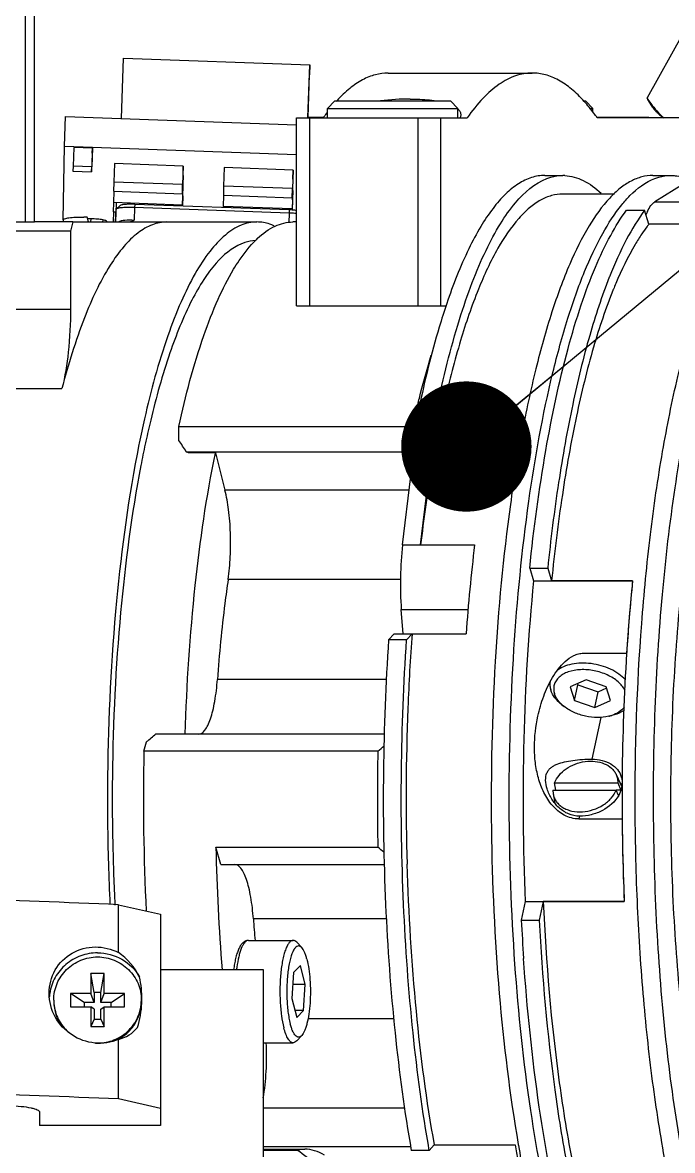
# Model space of a CAD drawing. Header units: millimetres. Extents: x 0 to 841, y 0 to 594.
# Drawn here: x 282.43 to 299.88, y 222.62 to 252.91 of the extents above; entities that cross this region are included whole.
import ezdxf

# ---------------------------------------------------------------- set-up
doc = ezdxf.new("R2010")
doc.units = ezdxf.units.MM
doc.header["$LTSCALE"] = 46.255
doc.layers.get('0').update_dxf_attribs({"linetype": 'CONTINUOUS'})
doc.layers.add('AXIS', color=7, linetype='CONTINUOUS')
doc.styles.get("Standard").update_dxf_attribs({"font": 'txt', "width": 0.85})
doc.dimstyles.get("Standard").update_dxf_attribs({"dimtxt": 3.5, "dimasz": 3.5, "dimexe": 1.5, "dimexo": 1, "dimtad": 1, "dimtxsty": 'STANDARD', "dimcen": 0.09, "dimadec": 0, "dimazin": 0, "dimtol": 1, "dimtp": 0.01, "dimtm": 0.01, "dimtfac": 1, "dimtofl": 0, "dimtmove": 0, "dimatfit": 3, "dimfxl": 1, "dimtolj": 1, "dimarcsym": 0})

msp = doc.modelspace()

# ---------------------------------------------------------------- linework, layer by layer
at = {"color": 7, "linetype": 'CONTINUOUS'}
for p, q in [((282.506, 280.591), (282.506, 247.555)), ((282.756, 247.555), (282.756, 280.637)), ((300.156, 252.61), (299.194, 250.885)), ((285.085, 250.333), (285.144, 251.954)), ((285.144, 251.954), (290.141, 251.773)), ((290.089, 250.357), (290.141, 251.773)), ((290.141, 251.773), (290.136, 251.505)), ((290.094, 250.357), (290.136, 251.505)), ((290.618, 250.605), (290.818, 250.805)), ((290.818, 250.805), (293.918, 250.805)), ((294.118, 250.605), (293.918, 250.805)), ((297.481, 250.805), (297.542, 250.805)), ((297.742, 250.605), (297.542, 250.805)), ((299.216, 250.844), (299.194, 250.885)), ((299.349, 250.628), (299.214, 250.847)), ((290.618, 250.605), (294.118, 250.605)), ((290.618, 250.355), (290.618, 250.605)), ((294.118, 250.355), (294.118, 250.605)), ((297.647, 250.605), (297.742, 250.605)), ((297.742, 250.491), (297.742, 250.605)), ((283.557, 249.595), (283.586, 250.387)), ((283.586, 250.387), (289.789, 250.163)), ((289.789, 250.355), (294.369, 250.355)), ((289.789, 245.305), (289.789, 250.355)), ((290.095, 250.374), (290.521, 250.374)), ((290.143, 245.305), (290.143, 250.355)), ((293.041, 250.355), (293.041, 245.305)), ((293.653, 250.355), (293.653, 245.305)), ((297.839, 250.374), (298.333, 250.374)), ((301.392, 250.355), (297.855, 250.355)), ((298.333, 250.374), (298.724, 250.374)), ((298.333, 250.355), (298.333, 250.374)), ((298.724, 250.374), (299.242, 250.374)), ((298.724, 250.355), (298.724, 250.374)), ((299.242, 250.355), (299.242, 250.374)), ((283.521, 247.612), (283.557, 249.595)), ((283.557, 249.595), (289.789, 249.37)), ((283.806, 249.552), (283.788, 249.057)), ((284.306, 249.534), (283.806, 249.552)), ((284.304, 249.4), (284.286, 248.905)), ((284.306, 249.534), (284.288, 249.039)), ((284.304, 249.4), (284.306, 249.534)), ((283.788, 249.057), (283.786, 248.923)), ((284.288, 249.039), (283.788, 249.057)), ((284.286, 248.905), (284.288, 249.039)), ((284.899, 249.123), (284.881, 248.628)), ((286.747, 249.056), (284.899, 249.123)), ((286.747, 249.056), (286.729, 248.561)), ((286.743, 248.807), (286.747, 249.056)), ((287.847, 249.016), (287.829, 248.521)), ((289.695, 248.95), (287.847, 249.016)), ((283.786, 248.923), (284.286, 248.905)), ((286.743, 248.807), (286.725, 248.312)), ((289.691, 248.701), (289.673, 248.206)), ((289.695, 248.95), (289.677, 248.455)), ((289.691, 248.701), (289.695, 248.95)), ((296.45, 248.805), (296.933, 248.805)), ((299.348, 248.805), (299.831, 248.805)), ((300.442, 248.744), (299.404, 248.098)), ((284.882, 248.379), (284.871, 248.076)), ((284.881, 248.628), (284.876, 248.379)), ((284.876, 248.379), (286.725, 248.312)), ((286.729, 248.561), (284.881, 248.628)), ((286.737, 248.505), (286.719, 248.01)), ((286.725, 248.312), (286.729, 248.561)), ((286.737, 248.505), (286.732, 248.505)), ((286.733, 248.256), (286.737, 248.505)), ((287.829, 248.521), (287.824, 248.273)), ((289.677, 248.455), (287.829, 248.521)), ((289.686, 248.399), (289.667, 247.904)), ((289.673, 248.206), (289.677, 248.455)), ((289.686, 248.399), (289.68, 248.399)), ((289.681, 248.15), (289.686, 248.399)), ((284.871, 248.076), (284.866, 247.828)), ((286.719, 248.01), (284.871, 248.076)), ((286.733, 248.256), (286.723, 247.983)), ((287.83, 248.272), (287.819, 247.97)), ((287.824, 248.273), (289.673, 248.206)), ((289.681, 248.15), (289.671, 247.875)), ((298.317, 248.305), (296.933, 248.305)), ((299.404, 248.098), (301.335, 248.098)), ((284.872, 247.828), (284.862, 247.555)), ((284.866, 247.828), (284.937, 247.825)), ((284.945, 248.06), (284.927, 247.555)), ((284.928, 247.555), (284.941, 247.894)), ((284.945, 247.903), (284.941, 247.894)), ((284.945, 248.06), (284.942, 247.903)), ((284.945, 247.903), (285.048, 247.997)), ((285.441, 247.943), (285.429, 247.607)), ((285.445, 248.029), (285.441, 247.943)), ((289.589, 247.794), (285.441, 247.943)), ((289.592, 247.879), (285.445, 248.029)), ((286.719, 247.983), (286.719, 248.01)), ((287.819, 247.97), (287.818, 247.943)), ((289.667, 247.904), (287.819, 247.97)), ((289.589, 247.794), (289.579, 247.531)), ((289.592, 247.879), (289.589, 247.794)), ((289.667, 247.875), (289.667, 247.904)), ((298.647, 247.875), (299.13, 247.875)), ((299.246, 247.498), (299.13, 247.875)), ((281.306, 247.555), (282.756, 247.555)), ((283.521, 247.612), (283.519, 247.555)), ((283.784, 247.555), (283.719, 247.305)), ((283.784, 247.555), (288.722, 247.555)), ((284.584, 247.612), (284.582, 247.555)), ((300.695, 247.498), (299.246, 247.498)), ((283.719, 247.305), (283.719, 245.217)), ((298.187, 246.085), (298.181, 246.071)), ((298.292, 245.753), (298.288, 245.742)), ((289.789, 245.305), (293.812, 245.305)), ((281.306, 243.083), (283.489, 243.083)), ((292.634, 238.885), (293.075, 242.571)), ((293.558, 242.571), (293.075, 242.571)), ((293.117, 238.885), (293.558, 242.571)), ((286.625, 242.064), (292.904, 242.064)), ((286.629, 241.691), (286.625, 242.064)), ((285.564, 241.613), (285.557, 241.577)), ((286.826, 241.387), (292.934, 241.387)), ((286.883, 241.352), (286.826, 241.387)), ((287.608, 241.352), (286.883, 241.352)), ((287.608, 241.352), (287.865, 240.355)), ((292.81, 240.355), (287.865, 240.355)), ((292.634, 238.885), (294.565, 238.885)), ((296.045, 238.257), (296.528, 238.257)), ((296.045, 238.257), (296.15, 237.918)), ((296.528, 238.257), (296.633, 237.918)), ((292.576, 237.957), (287.95, 237.957)), ((298.806, 237.918), (296.633, 237.918)), ((292.599, 237.145), (294.389, 237.145)), ((292.647, 236.499), (292.599, 237.145)), ((292.259, 236.338), (292.404, 236.499)), ((292.742, 236.338), (292.259, 236.338)), ((292.404, 236.499), (294.336, 236.499)), ((292.742, 236.338), (292.887, 236.499)), ((297.488, 235.974), (298.647, 235.974)), ((298.648, 235.996), (298.647, 235.976)), ((292.203, 235.269), (287.662, 235.269)), ((297.56, 235.262), (297.134, 235.076)), ((297.134, 235.076), (297.249, 234.705)), ((297.249, 234.705), (297.34, 235.127)), ((297.33, 235.162), (297.34, 235.127)), ((297.34, 235.127), (297.881, 234.941)), ((298.1, 235.076), (297.56, 235.262)), ((297.881, 234.941), (298.111, 235.042)), ((298.215, 234.705), (298.1, 235.076)), ((297.789, 234.52), (297.881, 234.941)), ((292.775, 234.508), (292.775, 234.493)), ((296.907, 234.592), (296.974, 234.54)), ((297.249, 234.705), (297.789, 234.52)), ((297.789, 234.52), (298.215, 234.705)), ((298.249, 234.3), (298.167, 234.281)), ((285.691, 233.347), (285.762, 233.599)), ((292.145, 233.805), (286.013, 233.805)), ((291.969, 233.347), (285.691, 233.347)), ((298.365, 232.717), (298.516, 232.386)), ((296.709, 232.492), (298.409, 232.492)), ((296.743, 232.3), (296.709, 232.492)), ((298.409, 232.492), (298.493, 232.3)), ((296.667, 232.3), (298.367, 232.3)), ((296.667, 232.3), (296.674, 232.196)), ((296.674, 232.196), (296.716, 231.95)), ((298.43, 232.158), (298.367, 232.3)), ((298.494, 232.299), (298.368, 232.299)), ((298.493, 232.3), (298.494, 232.299)), ((297.366, 231.524), (298.525, 231.524)), ((298.525, 231.524), (298.526, 231.527)), ((298.525, 231.524), (298.525, 231.495)), ((298.525, 231.495), (298.526, 231.441)), ((287.622, 230.763), (291.969, 230.763)), ((287.751, 230.305), (287.622, 230.763)), ((287.751, 230.305), (292.139, 230.305)), ((295.927, 229.304), (295.819, 228.807)), ((296.41, 229.304), (296.302, 228.807)), ((298.583, 229.304), (296.41, 229.304)), ((285.004, 229.222), (286.138, 228.969)), ((285.004, 227.936), (285.004, 229.222)), ((286.138, 228.969), (286.138, 223.291)), ((292.202, 228.841), (288.628, 228.841)), ((295.819, 228.807), (296.302, 228.807)), ((288.496, 228.264), (289.696, 228.264)), ((289.791, 228.213), (289.926, 228.069)), ((286.138, 227.477), (288.888, 227.477)), ((288.888, 227.477), (288.888, 212.566)), ((289.889, 227.586), (289.709, 227.399)), ((290.021, 227.076), (289.889, 227.586)), ((284.627, 227.375), (284.264, 227.375)), ((284.355, 226.862), (284.264, 227.375)), ((284.264, 227.375), (284.264, 226.84)), ((284.536, 226.862), (284.627, 227.375)), ((284.627, 226.84), (284.627, 227.375)), ((289.709, 227.399), (289.661, 226.702)), ((290.021, 227.076), (289.686, 227.076)), ((289.973, 226.378), (290.021, 227.076)), ((284.264, 226.84), (283.72, 226.84)), ((284.083, 226.594), (283.72, 226.84)), ((283.72, 226.84), (283.72, 226.483)), ((284.355, 226.594), (284.083, 226.594)), ((284.083, 226.594), (284.083, 226.483)), ((284.355, 226.594), (284.264, 226.84)), ((284.536, 226.862), (284.355, 226.862)), ((284.355, 226.862), (284.355, 226.594)), ((284.536, 226.594), (284.536, 226.862)), ((284.536, 226.594), (284.627, 226.84)), ((284.808, 226.594), (284.536, 226.594)), ((285.17, 226.84), (284.627, 226.84)), ((284.808, 226.594), (285.17, 226.84)), ((284.808, 226.483), (284.808, 226.594)), ((285.17, 226.483), (285.17, 226.84)), ((289.661, 226.702), (289.793, 226.192)), ((283.72, 226.483), (284.264, 226.483)), ((284.355, 226.416), (284.264, 226.483)), ((284.264, 226.483), (284.264, 225.947)), ((284.355, 226.416), (284.355, 226.148)), ((284.536, 226.416), (284.627, 226.483)), ((284.536, 226.148), (284.536, 226.416)), ((284.627, 226.483), (285.17, 226.483)), ((284.627, 225.947), (284.627, 226.483)), ((289.973, 226.378), (289.744, 226.378)), ((289.793, 226.192), (289.973, 226.378)), ((284.355, 226.148), (284.264, 225.947)), ((284.355, 226.148), (284.536, 226.148)), ((284.536, 226.148), (284.627, 225.947)), ((292.395, 226.153), (290.093, 226.153)), ((284.264, 225.947), (284.627, 225.947)), ((289.791, 225.564), (289.926, 225.709)), ((285.004, 224.004), (285.004, 225.603)), ((288.888, 225.514), (289.696, 225.514)), ((286.138, 223.751), (285.004, 224.004)), ((282.888, 223.656), (282.888, 223.291)), ((292.693, 223.755), (288.888, 223.755)), ((286.138, 223.291), (282.888, 223.291)), ((292.852, 222.723), (288.888, 222.723)), ((288.888, 222.633), (289.807, 222.633)), ((290.005, 222.655), (289.807, 222.633)), ((293.35, 222.624), (292.867, 222.624)), ((293.481, 222.769), (293.35, 222.624)), ((293.481, 222.769), (295.655, 222.769)), ((295.738, 222.781), (295.742, 222.754))]:
    msp.add_line(p, q, dxfattribs=at)
at = {"color": 2, "linetype": 'CONTINUOUS'}
msp.add_line((284.269, 247.555), (284.272, 247.639), dxfattribs=at)
at = {"color": 7, "linetype": 'CONTINUOUS'}
for centre, radius, start, end in [((296.933, 247.68), 1.124, 87.063, 90.0003), ((300.694, 247.118), 1.656, 155.5026, 157.2416), ((300.511, 247.201), 1.455, 154.0513, 155.4951), ((284.078, 242.461), 5.228, 89.0639, 89.9945), ((284.16, 244.557), 3.087, 87.9271, 89.676), ((290.467, 245.278), 2.522, 133.1784, 134.4148), ((309.302, 241.289), 11.88, 157.1559, 157.9294), ((319.604, 236.222), 27.332, 166.5039, 167.6592), ((313.925, 235.873), 28.935, 167.2276, 168.5583), ((250.778, 214.037), 50.598, 33.4437, 33.6365), ((247.563, 216.202), 46.646, 32.6778, 33.1223), ((347.253, 232.62), 53.058, 173.2182, 175.807), ((352.931, 232.508), 54.395, 174.2921, 176.3469), ((350.632, 232.729), 52.086, 174.2823, 174.5803), ((353.477, 232.466), 54.942, 174.5872, 176.3166), ((351.172, 232.218), 58.442, 175.79868, 177.75361), ((358.984, 232.108), 60.461, 176.33128, 179.47692), ((355.086, 232.055), 62.359, 177.75945, 181.60685), ((297.609, 235.359), 1.036, 227.4534, 232.1948), ((297.933, 235.272), 1.018, 283.2468, 288.051), ((254.339, 272.197), 49.771, 309.1497, 309.5235), ((344.744, 232.052), 59.068, 178.74433, 182.91469), ((351.655, 232.055), 59.7, 178.76026, 181.23974), ((257.976, 275.747), 54.344, 308.7197, 308.9487), ((344.439, 232.055), 59.728, 179.39856, 179.99987), ((361.271, 232.055), 62.749, 179.4479, 179.78531), ((344.439, 232.055), 59.728, 180.00013, 180.60144), ((360.827, 232.054), 62.304, 179.78278, 182.52992), ((343.772, 232.045), 59.061, 180.59837, 182.73474), ((360.487, 232.045), 61.964, 180.55811, 182.53543), ((343.72, 231.933), 56.11, 181.1944, 184.5618), ((257.964, 188.348), 54.364, 51.0554, 51.2803), ((329.451, 231.776), 40.929, 184.1129, 184.9272), ((355.737, 231.868), 59.996, 182.92424, 183.90684), ((292.075, 226.999), 3.93, 172.4648, 173.0008), ((291.918, 227.02), 3.771, 171.9576, 172.4647), ((284.411, 226.647), 1.265, 171.2076, 175.7343), ((284.407, 226.661), 1.137, 180.0006, 181.7425), ((284.416, 226.627), 1.145, 180.0391, 216.3879), ((283.116, 226.683), 2.52, 342.4943, 357.6823), ((284.484, 226.661), 1.137, 358.2575, 359.9994), ((283.016, 226.689), 2.62, 357.6418, 359.3756), ((284.434, 226.675), 1.168, 225.9508, 230.6857), ((284.445, 226.698), 1.195, 267.5699, 275.7367), ((284.446, 226.692), 1.188, 275.7287, 297.0887), ((274.969, 203.565), 24.161, 50.4833, 52.1126), ((332.441, 229.093), 37.242, 189.7999, 190.9887)]:
    msp.add_arc(centre, radius, start, end, dxfattribs=at)
for centre, major_axis, ratio, start_param, end_param in [((284.26, 247.288), (-0.675, 2.07), 0.01516, -1.446325, -1.380904), ((275.238, 222.477), (40, 0), 0.173886, 1.324147, 1.432859), ((284.445, 226.894), (0.981, -1.067), 0.799799, 1.234325, 1.842567), ((284.445, 226.894), (0.981, -1.067), 0.799799, -0.410494, 0.116209), ((275.238, 217.259), (40, 0), 0.173886, 1.324147, 1.432859)]:
    msp.add_ellipse(centre, major_axis=major_axis, ratio=ratio, start_param=start_param, end_param=end_param, dxfattribs=at)
for points, knots in [([(299.194, 250.885), (299.226, 250.835), (299.359, 250.646), (299.512, 250.469), (299.641, 250.354)], [0, 0, 0, 0, 0.255483, 1, 1, 1, 1]), ([(299.349, 250.628), (299.361, 250.609), (299.393, 250.568), (299.454, 250.505), (299.534, 250.432), (299.595, 250.382), (299.629, 250.356)], [0, 0, 0, 0, 0.171163, 0.395701, 0.672769, 1, 1, 1, 1]), ([(293.558, 242.571), (293.725, 243.367), (294.003, 244.5), (294.48, 245.898), (294.842, 246.761), (295.227, 247.483), (295.715, 248.183), (296.175, 248.597), (296.506, 248.724)], [0, 0, 0, 0, 0.348281, 0.4989, 0.632569, 0.74885, 0.847954, 1, 1, 1, 1]), ([(296.45, 248.805), (296.331, 248.805), (296.08, 248.764), (295.721, 248.586), (295.373, 248.299), (295.035, 247.907), (294.707, 247.412), (294.261, 246.571), (293.987, 245.865), (293.817, 245.363)], [0, 0, 0, 0, 0.078482, 0.163743, 0.261005, 0.373575, 0.503275, 0.650914, 1, 1, 1, 1]), ([(299.348, 248.805), (299.249, 248.805), (299.046, 248.778), (298.75, 248.658), (298.459, 248.462), (298.056, 248.08), (297.579, 247.402), (297.071, 246.367), (296.601, 245.079), (296.179, 243.558), (295.811, 241.83), (295.392, 239.212), (295.063, 235.668), (294.966, 231.279), (295.166, 226.945), (295.507, 224.122), (295.738, 222.781)], [0, 0, 0, 0, 0.010776, 0.022202, 0.034817, 0.049007, 0.082959, 0.125051, 0.175306, 0.23327, 0.298187, 0.369087, 0.524183, 0.688371, 0.850602, 1, 1, 1, 1]), ([(296.506, 248.724), (296.541, 248.737), (296.679, 248.783), (296.825, 248.805), (296.933, 248.805)], [0, 0, 0, 0, 0.257574, 1, 1, 1, 1]), ([(296.99, 248.804), (297.159, 248.795), (297.522, 248.689), (297.817, 248.462), (297.961, 248.327)], [0, 0, 0, 0, 0.460902, 1, 1, 1, 1]), ([(298.519, 248.02), (298.587, 248.104), (298.838, 248.387), (299.152, 248.628), (299.405, 248.724)], [0, 0, 0, 0, 0.286549, 1, 1, 1, 1]), ([(303.237, 248.711), (302.924, 248.583), (302.49, 248.193), (302.022, 247.535), (301.655, 246.864), (301.307, 246.065), (300.847, 244.772), (300.354, 242.881), (299.897, 240.332), (299.567, 237.494), (299.379, 234.464), (299.338, 231.35), (299.446, 228.26), (299.699, 225.304), (300.088, 222.585), (300.528, 220.519), (300.948, 219.062), (301.274, 218.129), (301.621, 217.318), (301.985, 216.635), (302.365, 216.086), (302.76, 215.673), (303.17, 215.402), (303.465, 215.32), (303.605, 215.309)], [0, 0, 0, 0, 0.028622, 0.047038, 0.068505, 0.093073, 0.120682, 0.184421, 0.258089, 0.339455, 0.425918, 0.514645, 0.602709, 0.687209, 0.765402, 0.834833, 0.865623, 0.89352, 0.918385, 0.940152, 0.958857, 0.974697, 0.98813, 1, 1, 1, 1]), ([(299.405, 248.724), (299.44, 248.737), (299.577, 248.783), (299.723, 248.805), (299.831, 248.805)], [0, 0, 0, 0, 0.257541, 1, 1, 1, 1]), ([(299.831, 248.805), (299.871, 248.805), (300.036, 248.796), (300.198, 248.751), (300.312, 248.701)], [0, 0, 0, 0, 0.244242, 1, 1, 1, 1]), ([(296.933, 248.305), (296.832, 248.305), (296.624, 248.275), (296.32, 248.146), (296.024, 247.935), (295.612, 247.522), (295.129, 246.793), (294.617, 245.684), (294.149, 244.307), (293.734, 242.686), (293.38, 240.854), (293.197, 239.561), (293.117, 238.885)], [0, 0, 0, 0, 0.028326, 0.058548, 0.092191, 0.130326, 0.222317, 0.336964, 0.474019, 0.631917, 0.808241, 1, 1, 1, 1]), ([(299.203, 247.838), (299.23, 247.895), (299.285, 247.991), (299.363, 248.073), (299.404, 248.098)], [0, 0, 0, 0, 0.570597, 1, 1, 1, 1]), ([(285.147, 247.941), (285.102, 247.938), (285.042, 247.933), (284.975, 247.918), (284.952, 247.909), (284.945, 247.903)], [0, 0, 0, 0, 0.656317, 0.869958, 1, 1, 1, 1]), ([(285.445, 248.029), (285.398, 248.031), (285.311, 248.032), (285.192, 248.028), (285.108, 248.017), (285.06, 248.008), (285.048, 247.997)], [0, 0, 0, 0, 0.34954, 0.655367, 0.880332, 1, 1, 1, 1]), ([(285.441, 247.943), (285.415, 247.944), (285.317, 247.947), (285.219, 247.945), (285.147, 247.941)], [0, 0, 0, 0, 0.265656, 1, 1, 1, 1]), ([(289.791, 247.781), (289.775, 247.782), (289.708, 247.788), (289.64, 247.792), (289.589, 247.794)], [0, 0, 0, 0, 0.240681, 1, 1, 1, 1]), ([(289.791, 247.865), (289.776, 247.867), (289.71, 247.874), (289.643, 247.878), (289.592, 247.879)], [0, 0, 0, 0, 0.23511, 1, 1, 1, 1]), ([(296.742, 220.299), (296.458, 221.416), (296, 223.85), (295.597, 227.711), (295.45, 231.85), (295.571, 236.003), (295.95, 239.902), (296.48, 242.869), (297.035, 244.917), (297.475, 246.169), (297.95, 247.197), (298.323, 247.779), (298.519, 248.02)], [0, 0, 0, 0, 0.122213, 0.262075, 0.411368, 0.561107, 0.702272, 0.826535, 0.880137, 0.927135, 0.967116, 1, 1, 1, 1]), ([(296.045, 238.257), (296.154, 239.317), (296.419, 241.299), (296.915, 243.657), (297.401, 245.289), (297.778, 246.306), (298.181, 247.162), (298.488, 247.66), (298.647, 247.875)], [0, 0, 0, 0, 0.317873, 0.59663, 0.718017, 0.826031, 0.920069, 1, 1, 1, 1]), ([(299.13, 247.875), (298.947, 247.628), (298.598, 247.046), (298.323, 246.427), (298.187, 246.085)], [0, 0, 0, 0, 0.454943, 1, 1, 1, 1]), ([(286.308, 247.555), (286.175, 247.555), (285.893, 247.498), (285.497, 247.261), (285.118, 246.883), (284.591, 246.141), (284.006, 244.863), (283.657, 243.726), (283.489, 243.083)], [0, 0, 0, 0, 0.07144, 0.151465, 0.246035, 0.358455, 0.641075, 1, 1, 1, 1]), ([(283.521, 247.612), (283.522, 247.619), (283.535, 247.633), (283.588, 247.653), (283.698, 247.673), (283.87, 247.686), (284.004, 247.689), (284.079, 247.689)], [0, 0, 0, 0, 0.03348, 0.092275, 0.298905, 0.611681, 1, 1, 1, 1]), ([(284.585, 247.612), (284.538, 247.621), (284.434, 247.633), (284.329, 247.64), (284.272, 247.642)], [0, 0, 0, 0, 0.454677, 1, 1, 1, 1]), ([(284.695, 247.57), (284.696, 247.574), (284.686, 247.584), (284.649, 247.599), (284.613, 247.607), (284.585, 247.612)], [0, 0, 0, 0, 0.10555, 0.302365, 1, 1, 1, 1]), ([(284.999, 247.556), (285.054, 247.587), (285.201, 247.618), (285.347, 247.616), (285.429, 247.607)], [0, 0, 0, 0, 0.434494, 1, 1, 1, 1]), ([(288.722, 247.555), (288.577, 247.555), (288.265, 247.486), (287.834, 247.2), (287.424, 246.751), (287.031, 246.142), (286.658, 245.378), (286.162, 244.088), (285.876, 243.024), (285.705, 242.27)], [0, 0, 0, 0, 0.068045, 0.145646, 0.23915, 0.351706, 0.484468, 0.637397, 1, 1, 1, 1]), ([(289.184, 247.452), (289.146, 247.469), (288.999, 247.527), (288.839, 247.555), (288.722, 247.555)], [0, 0, 0, 0, 0.260173, 1, 1, 1, 1]), ([(288.742, 247.117), (288.881, 247.248), (289.169, 247.465), (289.525, 247.555), (289.688, 247.555)], [0, 0, 0, 0, 0.539465, 1, 1, 1, 1]), ([(299.246, 247.498), (299.23, 247.478), (299.164, 247.392), (299.101, 247.304), (299.055, 247.236)], [0, 0, 0, 0, 0.242186, 1, 1, 1, 1]), ([(299.055, 247.236), (298.991, 247.142), (298.723, 246.716), (298.505, 246.261), (298.354, 245.901)], [0, 0, 0, 0, 0.22437, 1, 1, 1, 1]), ([(288.098, 246.284), (288.145, 246.363), (288.323, 246.645), (288.53, 246.911), (288.702, 247.08)], [0, 0, 0, 0, 0.276403, 1, 1, 1, 1]), ([(286.625, 242.064), (286.805, 242.888), (287.109, 244.048), (287.649, 245.443), (287.943, 246.027), (288.098, 246.284)], [0, 0, 0, 0, 0.564233, 0.799004, 1, 1, 1, 1]), ([(298.181, 246.071), (297.979, 245.56), (297.609, 244.431), (297.163, 242.587), (296.792, 240.499), (296.607, 239.026), (296.528, 238.257)], [0, 0, 0, 0, 0.205756, 0.444068, 0.710591, 1, 1, 1, 1]), ([(298.288, 245.742), (298.083, 245.236), (297.71, 244.112), (297.262, 242.268), (296.892, 240.172), (296.71, 238.691), (296.633, 237.918)], [0, 0, 0, 0, 0.204212, 0.442209, 0.709373, 1, 1, 1, 1]), ([(293.817, 245.363), (293.746, 245.153), (293.455, 244.235), (293.227, 243.297), (293.075, 242.571)], [0, 0, 0, 0, 0.229635, 1, 1, 1, 1]), ([(283.719, 245.217), (283.719, 244.831), (283.684, 244.114), (283.572, 243.403), (283.489, 243.083)], [0, 0, 0, 0, 0.538497, 1, 1, 1, 1]), ([(303.122, 215.309), (303.009, 215.318), (302.775, 215.373), (302.441, 215.555), (302.115, 215.832), (301.664, 216.361), (301.141, 217.268), (300.594, 218.624), (300.103, 220.286), (299.682, 222.22), (299.339, 224.381), (299.084, 226.72), (298.923, 229.183), (298.84, 232.548), (298.95, 235.89), (299.262, 239.115), (299.581, 241.329), (299.983, 243.328), (300.321, 244.572), (300.507, 245.147)], [0, 0, 0, 0, 0.010886, 0.022794, 0.036311, 0.051817, 0.089492, 0.136441, 0.192282, 0.256133, 0.32678, 0.402778, 0.482516, 0.564272, 0.72669, 0.803857, 0.876093, 0.941902, 1, 1, 1, 1]), ([(293.027, 242.601), (293.056, 242.721), (293.17, 243.182), (293.298, 243.64), (293.402, 243.975)], [0, 0, 0, 0, 0.261003, 1, 1, 1, 1]), ([(285.557, 241.577), (285.278, 240.193), (284.877, 237.232), (284.73, 234.251), (284.714, 232.682)], [0, 0, 0, 0, 0.473536, 1, 1, 1, 1]), ([(287.95, 237.957), (287.98, 238.159), (288.017, 238.577), (288.021, 239.203), (287.976, 239.802), (287.91, 240.183), (287.865, 240.355)], [0, 0, 0, 0, 0.252984, 0.521144, 0.778379, 1, 1, 1, 1]), ([(292.634, 238.885), (292.599, 238.601), (292.563, 238.02), (292.577, 237.439), (292.599, 237.145)], [0, 0, 0, 0, 0.493508, 1, 1, 1, 1]), ([(287.95, 237.957), (287.919, 237.743), (287.797, 236.849), (287.711, 235.952), (287.662, 235.269)], [0, 0, 0, 0, 0.240883, 1, 1, 1, 1]), ([(292.259, 236.338), (292.178, 235.16), (292.086, 232.788), (292.142, 229.264), (292.387, 225.866), (292.683, 223.67), (292.867, 222.624)], [0, 0, 0, 0, 0.257484, 0.517267, 0.768294, 1, 1, 1, 1]), ([(293.35, 222.624), (293.166, 223.67), (292.87, 225.866), (292.625, 229.264), (292.569, 232.788), (292.661, 235.16), (292.742, 236.338)], [0, 0, 0, 0, 0.231706, 0.482733, 0.742516, 1, 1, 1, 1]), ([(296.264, 234.288), (296.304, 234.468), (296.381, 234.735), (296.523, 235.075), (296.652, 235.321), (296.806, 235.553), (296.991, 235.76), (297.18, 235.898), (297.352, 235.962), (297.443, 235.974), (297.488, 235.974)], [0, 0, 0, 0, 0.250297, 0.375608, 0.501015, 0.626526, 0.752035, 0.876932, 0.938888, 1, 1, 1, 1]), ([(298.615, 235.262), (298.562, 235.319), (298.436, 235.426), (298.214, 235.552), (297.963, 235.646), (297.697, 235.702), (297.43, 235.716), (297.178, 235.689), (296.955, 235.621), (296.827, 235.546), (296.774, 235.502)], [0, 0, 0, 0, 0.117544, 0.245738, 0.380876, 0.518252, 0.652864, 0.780078, 0.896339, 1, 1, 1, 1]), ([(298.603, 234.981), (298.558, 235.067), (298.454, 235.186), (298.283, 235.311), (298.073, 235.424), (297.779, 235.517), (297.42, 235.547), (297.135, 235.5), (296.945, 235.416), (296.832, 235.336), (296.748, 235.239), (296.697, 235.129), (296.683, 235.009), (296.697, 234.93), (296.709, 234.891)], [0, 0, 0, 0, 0.118487, 0.185689, 0.257024, 0.406498, 0.554898, 0.690224, 0.75062, 0.805719, 0.856248, 0.903856, 0.950927, 1, 1, 1, 1]), ([(287.163, 233.805), (287.192, 233.805), (287.259, 233.83), (287.34, 233.917), (287.415, 234.048), (287.484, 234.223), (287.544, 234.439), (287.616, 234.791), (287.648, 235.073), (287.662, 235.269)], [0, 0, 0, 0, 0.054364, 0.124407, 0.21711, 0.333917, 0.473646, 0.633664, 1, 1, 1, 1]), ([(296.592, 235.206), (296.586, 235.17), (296.583, 235.096), (296.598, 235.023), (296.609, 234.987)], [0, 0, 0, 0, 0.489749, 1, 1, 1, 1]), ([(296.907, 234.592), (296.836, 234.646), (296.715, 234.763), (296.632, 234.912), (296.609, 234.987)], [0, 0, 0, 0, 0.534765, 1, 1, 1, 1]), ([(296.908, 234.595), (296.884, 234.617), (296.8, 234.702), (296.734, 234.808), (296.709, 234.891)], [0, 0, 0, 0, 0.273207, 1, 1, 1, 1]), ([(298.167, 234.281), (298.068, 234.257), (297.858, 234.237), (297.54, 234.274), (297.237, 234.372), (297.054, 234.478), (296.974, 234.54)], [0, 0, 0, 0, 0.241808, 0.500009, 0.758205, 1, 1, 1, 1]), ([(298.584, 234.528), (298.547, 234.476), (298.443, 234.383), (298.318, 234.326), (298.249, 234.304)], [0, 0, 0, 0, 0.466531, 1, 1, 1, 1]), ([(298.578, 234.442), (298.556, 234.426), (298.454, 234.362), (298.339, 234.321), (298.249, 234.3)], [0, 0, 0, 0, 0.233155, 1, 1, 1, 1]), ([(297.366, 231.524), (297.298, 231.524), (297.161, 231.542), (296.905, 231.644), (296.637, 231.873), (296.413, 232.228), (296.267, 232.622), (296.188, 233.035), (296.157, 233.594), (296.205, 234.015), (296.264, 234.288)], [0, 0, 0, 0, 0.061113, 0.122574, 0.246166, 0.371077, 0.496606, 0.622418, 0.748357, 1, 1, 1, 1]), ([(296.709, 232.492), (296.738, 232.565), (296.828, 232.709), (297.022, 232.881), (297.263, 233.007), (297.53, 233.077), (297.798, 233.082), (298.044, 233.023), (298.215, 232.919), (298.314, 232.81), (298.35, 232.749), (298.365, 232.717)], [0, 0, 0, 0, 0.118307, 0.247317, 0.383645, 0.521787, 0.655753, 0.780692, 0.894539, 0.94805, 1, 1, 1, 1]), ([(298.365, 232.717), (298.381, 232.682), (298.405, 232.608), (298.41, 232.53), (298.409, 232.492)], [0, 0, 0, 0, 0.497194, 1, 1, 1, 1]), ([(296.674, 232.196), (296.68, 232.159), (296.701, 232.087), (296.757, 231.988), (296.835, 231.901), (296.933, 231.828), (297.048, 231.772), (297.223, 231.72), (297.464, 231.705), (297.754, 231.762), (297.979, 231.867), (298.134, 231.982), (298.263, 232.107), (298.336, 232.221), (298.367, 232.3)], [0, 0, 0, 0, 0.05194, 0.1044, 0.158491, 0.21506, 0.274584, 0.337169, 0.469993, 0.609193, 0.747939, 0.81514, 0.879871, 1, 1, 1, 1]), ([(288.628, 228.841), (288.614, 229.037), (288.582, 229.319), (288.51, 229.671), (288.45, 229.886), (288.38, 230.063), (288.296, 230.215), (288.194, 230.305), (288.129, 230.305)], [0, 0, 0, 0, 0.367534, 0.528074, 0.66822, 0.785422, 0.878426, 1, 1, 1, 1]), ([(292.751, 230.306), (292.788, 228.989), (292.939, 226.466), (293.267, 223.958), (293.481, 222.769)], [0, 0, 0, 0, 0.521717, 1, 1, 1, 1]), ([(296.41, 229.304), (296.482, 227.676), (296.679, 225.316), (297.164, 222.33), (297.471, 220.968), (297.643, 220.331)], [0, 0, 0, 0, 0.538729, 0.781817, 1, 1, 1, 1]), ([(296.302, 228.807), (296.38, 227.285), (296.573, 225.071), (297.021, 222.256), (297.3, 220.959), (297.455, 220.347)], [0, 0, 0, 0, 0.534957, 0.778525, 1, 1, 1, 1]), ([(283.145, 226.843), (283.145, 227.058), (283.259, 227.496), (283.734, 227.97), (284.38, 228.142), (284.814, 228.035), (285.004, 227.936)], [0, 0, 0, 0, 0.252106, 0.501007, 0.749268, 1, 1, 1, 1]), ([(288.496, 228.264), (288.48, 228.264), (288.449, 228.26), (288.391, 228.238), (288.329, 228.189), (288.273, 228.111), (288.225, 228.017), (288.185, 227.905), (288.149, 227.776), (288.119, 227.632), (288.104, 227.53), (288.097, 227.477)], [0, 0, 0, 0, 0.050564, 0.099454, 0.195376, 0.29463, 0.405153, 0.530803, 0.672543, 0.829563, 1, 1, 1, 1]), ([(288.468, 228.26), (288.452, 228.255), (288.419, 228.235), (288.377, 228.188), (288.337, 228.123), (288.299, 228.039), (288.264, 227.937), (288.22, 227.773), (288.197, 227.64), (288.184, 227.548)], [0, 0, 0, 0, 0.063019, 0.14106, 0.237794, 0.354295, 0.490226, 0.644408, 1, 1, 1, 1]), ([(288.496, 228.264), (288.489, 228.264), (288.479, 228.263), (288.47, 228.26), (288.468, 228.26)], [0, 0, 0, 0, 0.745106, 1, 1, 1, 1]), ([(289.696, 228.264), (289.687, 228.264), (289.669, 228.261), (289.642, 228.249), (289.616, 228.23), (289.58, 228.193), (289.538, 228.126), (289.494, 228.026), (289.454, 227.902), (289.418, 227.756), (289.389, 227.591), (289.357, 227.346), (289.337, 227.02), (289.342, 226.627), (289.375, 226.257), (289.417, 226.023), (289.444, 225.917)], [0, 0, 0, 0, 0.010753, 0.022272, 0.035173, 0.049876, 0.085529, 0.130107, 0.183429, 0.24479, 0.313156, 0.387257, 0.546755, 0.710651, 0.865801, 1, 1, 1, 1]), ([(289.926, 228.069), (289.918, 228.077), (289.902, 228.092), (289.876, 228.108), (289.849, 228.115), (289.812, 228.112), (289.775, 228.09), (289.744, 228.057), (289.71, 228.008), (289.67, 227.927), (289.629, 227.808), (289.594, 227.665), (289.565, 227.502), (289.543, 227.322), (289.524, 227.063), (289.521, 226.737), (289.545, 226.417), (289.58, 226.181), (289.604, 226.073), (289.617, 226.023)], [0, 0, 0, 0, 0.014934, 0.027915, 0.039624, 0.051013, 0.076599, 0.092423, 0.110715, 0.155181, 0.210176, 0.274889, 0.347984, 0.427774, 0.512323, 0.687189, 0.855225, 0.931455, 1, 1, 1, 1]), ([(289.791, 228.213), (289.778, 228.228), (289.75, 228.253), (289.713, 228.264), (289.696, 228.264)], [0, 0, 0, 0, 0.548373, 1, 1, 1, 1]), ([(284.445, 227.928), (284.293, 227.928), (283.985, 227.874), (283.581, 227.64), (283.285, 227.283), (283.183, 226.99), (283.16, 226.841)], [0, 0, 0, 0, 0.251608, 0.502307, 0.75172, 1, 1, 1, 1]), ([(283.27, 226.661), (283.27, 226.737), (283.286, 226.888), (283.353, 227.107), (283.462, 227.308), (283.609, 227.485), (283.789, 227.63), (283.993, 227.737), (284.215, 227.803), (284.445, 227.826), (284.676, 227.803), (284.898, 227.737), (285.102, 227.63), (285.281, 227.485), (285.429, 227.308), (285.538, 227.107), (285.605, 226.888), (285.62, 226.737), (285.62, 226.661)], [0, 0, 0, 0, 0.062032, 0.124131, 0.186367, 0.248774, 0.311368, 0.374134, 0.437032, 0.5, 0.562968, 0.625866, 0.688632, 0.751226, 0.813633, 0.875869, 0.937968, 1, 1, 1, 1]), ([(284.445, 227.928), (284.671, 227.928), (285.128, 227.81), (285.463, 227.476), (285.575, 227.282)], [0, 0, 0, 0, 0.501659, 1, 1, 1, 1]), ([(290.065, 227.755), (290.056, 227.79), (290.037, 227.855), (290.004, 227.943), (289.969, 228.014), (289.941, 228.053), (289.926, 228.069)], [0, 0, 0, 0, 0.312718, 0.584679, 0.813641, 1, 1, 1, 1]), ([(296.975, 220.336), (296.687, 221.471), (296.227, 223.944), (295.972, 226.443), (295.88, 227.78)], [0, 0, 0, 0, 0.466358, 1, 1, 1, 1]), ([(290.065, 227.755), (290.087, 227.672), (290.121, 227.49), (290.151, 227.202), (290.161, 226.893), (290.152, 226.584), (290.122, 226.295), (290.081, 226.076), (290.039, 225.927), (290.005, 225.837), (289.969, 225.765), (289.941, 225.725), (289.926, 225.709)], [0, 0, 0, 0, 0.123023, 0.264302, 0.415187, 0.566201, 0.707864, 0.83148, 0.884268, 0.930129, 0.968693, 1, 1, 1, 1]), ([(285.004, 225.603), (284.808, 225.519), (284.362, 225.452), (283.728, 225.68), (283.263, 226.177), (283.145, 226.623), (283.145, 226.843)], [0, 0, 0, 0, 0.245124, 0.494701, 0.74752, 1, 1, 1, 1]), ([(283.271, 226.626), (283.273, 226.553), (283.292, 226.406), (283.362, 226.195), (283.472, 226), (283.569, 225.887), (283.622, 225.836)], [0, 0, 0, 0, 0.249358, 0.498975, 0.749147, 1, 1, 1, 1]), ([(284.987, 225.634), (285.079, 225.681), (285.251, 225.8), (285.452, 226.038), (285.583, 226.32), (285.617, 226.524), (285.62, 226.626)], [0, 0, 0, 0, 0.251342, 0.501681, 0.751108, 1, 1, 1, 1]), ([(285.002, 225.607), (285.094, 225.656), (285.267, 225.779), (285.466, 226.025), (285.592, 226.314), (285.62, 226.523), (285.62, 226.626)], [0, 0, 0, 0, 0.251348, 0.501676, 0.751096, 1, 1, 1, 1]), ([(289.926, 225.709), (289.914, 225.696), (289.889, 225.674), (289.844, 225.66), (289.797, 225.672), (289.755, 225.706), (289.716, 225.759), (289.679, 225.831), (289.645, 225.92), (289.626, 225.987), (289.617, 226.023)], [0, 0, 0, 0, 0.096889, 0.176828, 0.255796, 0.350324, 0.469919, 0.618099, 0.795286, 1, 1, 1, 1]), ([(289.696, 225.514), (289.684, 225.514), (289.659, 225.519), (289.624, 225.54), (289.59, 225.574), (289.557, 225.621), (289.526, 225.679), (289.484, 225.777), (289.459, 225.859), (289.444, 225.917)], [0, 0, 0, 0, 0.071123, 0.150886, 0.245325, 0.357722, 0.489451, 0.640812, 1, 1, 1, 1]), ([(288.891, 224.031), (288.933, 224.266), (288.984, 224.761), (288.987, 225.258), (288.975, 225.516)], [0, 0, 0, 0, 0.480028, 1, 1, 1, 1]), ([(289.791, 225.564), (289.778, 225.549), (289.75, 225.525), (289.713, 225.514), (289.696, 225.514)], [0, 0, 0, 0, 0.548369, 1, 1, 1, 1]), ([(280.959, 223.72), (281.017, 223.745), (281.167, 223.78), (281.539, 223.828), (281.962, 223.836), (282.379, 223.811), (282.606, 223.78), (282.75, 223.746), (282.822, 223.719), (282.87, 223.694), (282.888, 223.667), (282.888, 223.656)], [0, 0, 0, 0, 0.094781, 0.231936, 0.570234, 0.733004, 0.866433, 0.917497, 0.956459, 0.983153, 1, 1, 1, 1]), ([(290.535, 222.495), (290.452, 222.546), (290.282, 222.626), (290.094, 222.655), (290.005, 222.655)], [0, 0, 0, 0, 0.518912, 1, 1, 1, 1]), ([(295.655, 222.769), (295.679, 222.631), (295.779, 222.097), (295.891, 221.565), (295.983, 221.172)], [0, 0, 0, 0, 0.258258, 1, 1, 1, 1])]:
    msp.add_open_spline(points, degree=3, knots=knots, dxfattribs=at)
at = {"color": 2, "linetype": 'CONTINUOUS'}
msp.add_open_spline([(284.272, 247.639), (284.264, 247.639), (284.249, 247.64), (284.23, 247.64), (284.214, 247.64), (284.205, 247.64), (284.198, 247.64), (284.194, 247.641), (284.19, 247.641), (284.185, 247.641), (284.181, 247.641), (284.179, 247.641)], degree=3, knots=[0, 0, 0, 0, 0.25, 0.5, 0.625, 0.75, 0.8125, 0.84375, 0.875, 0.9375, 1, 1, 1, 1], dxfattribs=at)
at = {"color": 7, "linetype": 'CONTINUOUS'}
for points in [[(285.311, 247.555), (285.351, 247.572), (285.39, 247.59), (285.429, 247.607)], [(285.635, 226.661), (285.638, 226.869), (285.615, 227.078), (285.575, 227.282)]]:
    msp.add_open_spline(points, degree=3, dxfattribs=at)
at = {"layer": 'AXIS', "color": 7, "linetype": 'CONTINUOUS'}
for p, q in [((292.248, 251.555), (296.112, 251.555)), ((294.193, 250.43), (294.181, 250.355)), ((283.784, 247.555), (282.756, 247.555)), ((289.789, 247.555), (289.688, 247.555)), ((283.719, 247.305), (281.306, 247.305)), ((281.306, 245.217), (283.719, 245.217)), ((287.607, 241.351), (287.609, 241.357)), ((296.15, 237.918), (298.806, 237.918)), ((297.958, 234.251), (297.714, 233.13)), ((297.382, 231.598), (297.366, 231.524)), ((295.927, 229.304), (298.583, 229.304)), ((288.888, 222.655), (290.005, 222.655)), ((293.481, 222.769), (295.655, 222.769))]:
    msp.add_line(p, q, dxfattribs=at)
for centre, radius, start, end in [((293.697, 248.236), 3.826, 137.481, 138.0329), ((292.844, 244.268), 6.588, 90.0336, 96.99), ((294.835, 247.313), 5.292, 142.8614, 144.6271), ((293.883, 250.354), 0.336, 44.266, 46.1659), ((295.099, 247.124), 5.616, 144.6124, 144.8835), ((288.768, 245.864), 1.197, 107.787, 112.48), ((311.424, 236.127), 26.272, 166.5588, 167.8291), ((314.8, 235.396), 29.728, 167.974, 169.1017), ((313.391, 235.694), 28.287, 167.8112, 167.9694), ((342.642, 232.055), 57.802, 179.38125, 179.99987), ((298.04, 232.031), 0.633, 40.0074, 47.3929), ((342.642, 232.055), 57.802, 180.00013, 180.61875), ((342.189, 232.047), 57.348, 180.61582, 182.0374), ((340.553, 231.99), 55.712, 182.0384, 182.8592)]:
    msp.add_arc(centre, radius, start, end, dxfattribs=at)
for points, knots in [([(292.248, 251.555), (292.131, 251.555), (291.89, 251.522), (291.538, 251.377), (291.193, 251.14), (290.982, 250.936), (290.877, 250.822)], [0, 0, 0, 0, 0.218962, 0.451628, 0.709291, 1, 1, 1, 1]), ([(296.112, 251.555), (295.961, 251.555), (295.644, 251.498), (295.192, 251.255), (294.757, 250.865), (294.497, 250.538), (294.369, 250.355)], [0, 0, 0, 0, 0.205563, 0.431625, 0.693421, 1, 1, 1, 1]), ([(297.507, 250.795), (297.401, 250.913), (297.187, 251.124), (296.836, 251.37), (296.477, 251.521), (296.231, 251.555), (296.112, 251.555)], [0, 0, 0, 0, 0.29179, 0.549709, 0.781921, 1, 1, 1, 1]), ([(292.84, 250.856), (292.904, 250.856), (293.141, 250.852), (293.377, 250.834), (293.548, 250.807)], [0, 0, 0, 0, 0.269965, 1, 1, 1, 1]), ([(297.855, 250.355), (297.827, 250.395), (297.717, 250.546), (297.6, 250.692), (297.507, 250.795)], [0, 0, 0, 0, 0.261963, 1, 1, 1, 1]), ([(294.124, 250.588), (294.145, 250.566), (294.181, 250.518), (294.193, 250.458), (294.193, 250.43)], [0, 0, 0, 0, 0.520694, 1, 1, 1, 1]), ([(288.31, 246.97), (288.044, 246.86), (287.674, 246.537), (287.272, 245.99), (286.822, 245.199), (286.322, 243.94), (286.016, 242.842), (285.871, 242.234)], [0, 0, 0, 0, 0.157777, 0.258141, 0.374548, 0.656168, 1, 1, 1, 1]), ([(303.694, 247.005), (303.566, 247.005), (303.291, 246.949), (302.906, 246.716), (302.538, 246.346), (302.184, 245.844), (301.844, 245.213), (301.522, 244.457), (301.221, 243.583), (300.834, 242.214), (300.433, 240.269), (300.086, 237.711), (299.873, 234.938), (299.801, 232.055), (299.873, 229.172), (300.086, 226.399), (300.433, 223.841), (300.834, 221.896), (301.221, 220.527), (301.522, 219.653), (301.844, 218.897), (302.184, 218.266), (302.538, 217.764), (302.906, 217.394), (303.291, 217.161), (303.566, 217.105), (303.694, 217.105)], [0, 0, 0, 0, 0.012, 0.025458, 0.041393, 0.060355, 0.082583, 0.108123, 0.136897, 0.168749, 0.240745, 0.321856, 0.409305, 0.5, 0.590695, 0.678144, 0.759255, 0.831251, 0.863103, 0.891877, 0.917417, 0.939645, 0.958607, 0.974542, 0.988, 1, 1, 1, 1]), ([(286.798, 233.805), (286.839, 235.138), (287.004, 237.666), (287.367, 240.176), (287.607, 241.351)], [0, 0, 0, 0, 0.526457, 1, 1, 1, 1]), ([(285.609, 241.016), (285.358, 239.712), (284.994, 236.938), (284.859, 234.145), (284.843, 232.679)], [0, 0, 0, 0, 0.475275, 1, 1, 1, 1]), ([(296.15, 237.918), (296.008, 236.506), (295.837, 233.634), (295.862, 230.758), (295.927, 229.304)], [0, 0, 0, 0, 0.493694, 1, 1, 1, 1]), ([(296.512, 232.331), (296.489, 232.406), (296.46, 232.551), (296.485, 232.733), (296.552, 232.843), (296.617, 232.907), (296.693, 232.957), (296.812, 233.012), (296.984, 233.061), (297.212, 233.101), (297.459, 233.124), (297.629, 233.13), (297.714, 233.13)], [0, 0, 0, 0, 0.134166, 0.250796, 0.302593, 0.352917, 0.404247, 0.458127, 0.576209, 0.709101, 0.853531, 1, 1, 1, 1]), ([(297.714, 233.13), (297.806, 233.13), (297.983, 233.11), (298.222, 233.016), (298.408, 232.864), (298.482, 232.728), (298.504, 232.658)], [0, 0, 0, 0, 0.280423, 0.539513, 0.776814, 1, 1, 1, 1]), ([(298.504, 232.658), (298.51, 232.637), (298.532, 232.548), (298.531, 232.454), (298.518, 232.386)], [0, 0, 0, 0, 0.246798, 1, 1, 1, 1]), ([(297.382, 231.598), (297.281, 231.598), (297.078, 231.642), (296.821, 231.814), (296.628, 232.05), (296.541, 232.235), (296.512, 232.331)], [0, 0, 0, 0, 0.249417, 0.500235, 0.751648, 1, 1, 1, 1]), ([(298.518, 232.386), (298.515, 232.367), (298.497, 232.287), (298.464, 232.211), (298.433, 232.157)], [0, 0, 0, 0, 0.242336, 1, 1, 1, 1]), ([(298.433, 232.157), (298.335, 231.986), (298.089, 231.773), (297.703, 231.626), (297.488, 231.598), (297.382, 231.598)], [0, 0, 0, 0, 0.480303, 0.741485, 1, 1, 1, 1])]:
    msp.add_open_spline(points, degree=3, knots=knots, dxfattribs=at)
msp.add_open_spline([(288.685, 247.054), (288.589, 247.051), (288.493, 247.033), (288.402, 247.004)], degree=3, dxfattribs=at)

# ---------------------------------------------------------------- leaders
at = {"color": 2, "linetype": 'CONTINUOUS'}
msp.add_leader([(294.345, 241.525), (324.483, 266.463), (330.483, 266.463)], dimstyle='STANDARD', override={"dimtad": 0, "dimldrblk": 'DOT'}, dxfattribs=at)

doc.saveas('drawing.dxf')
